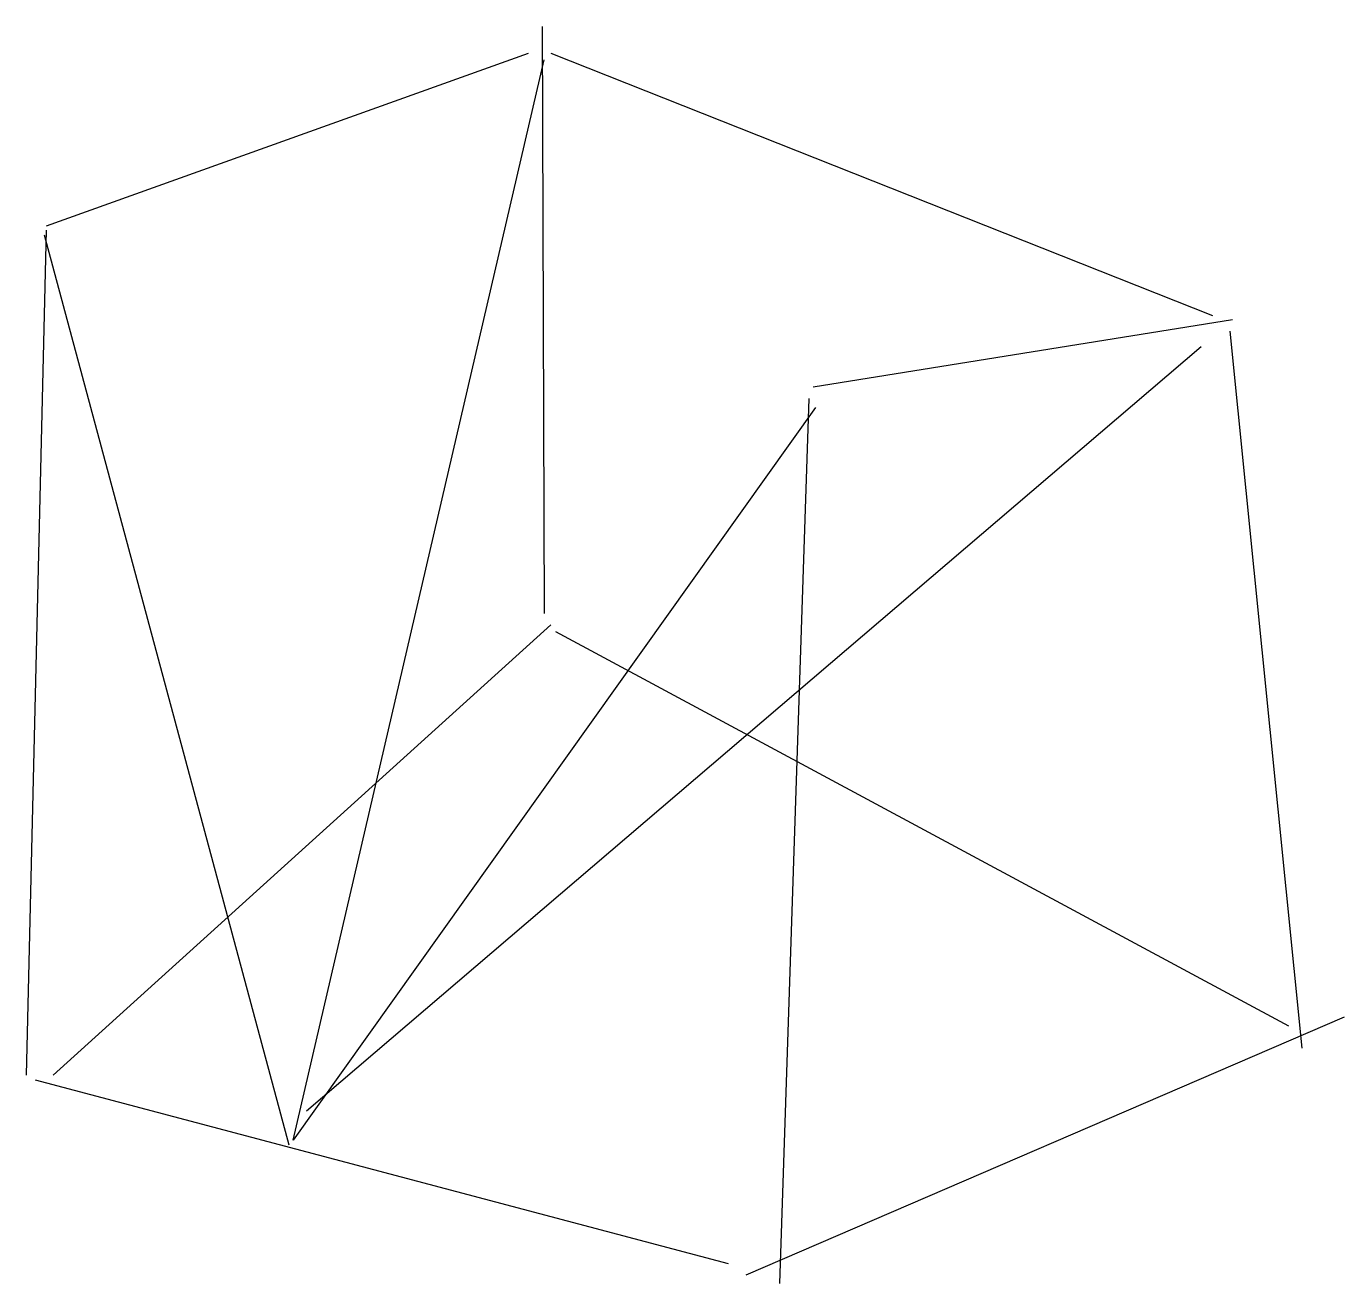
# Model space of a CAD drawing. Header units: metres. Extents: x -151 to 167, y -146 to 157.
import ezdxf

# ---------------------------------------------------------------- set-up
doc = ezdxf.new("R2010")
doc.units = ezdxf.units.M

msp = doc.modelspace()

# ---------------------------------------------------------------- linework, layer by layer
at = {"color": 0, "linetype": 'CONTINUOUS'}
for p, q in [((-26.725315, 156.572555), (-26.18541, 15.11735)), ((-146.044401, 108.520978), (-29.964748, 150.093691)), ((-24.565694, 150.093691), (134.706388, 86.924763)), ((-86.654811, -111.76041), (-26.18541, 148.473975)), ((-150.903549, -96.103155), (-146.044401, 107.441167)), ((-146.584306, 106.361356), (-87.734621, -112.840221)), ((139.565536, 85.844953), (38.603233, 69.647792)), ((156.302603, -89.62429), (139.025631, 83.145426)), ((132.006861, 79.366088), (-83.415379, -104.74164)), ((37.523423, 66.948265), (30.504653, -146.314353)), ((39.143139, 64.788644), (-86.654811, -111.76041)), ((-144.424685, -96.103155), (-24.565694, 12.417823)), ((-23.485883, 10.798107), (153.06317, -84.225237)), ((22.406073, -144.154732), (166.560804, -82.065615)), ((-148.743927, -97.182965), (18.08683, -141.455205))]:
    msp.add_line(p, q, dxfattribs=at)

doc.saveas('drawing.dxf')
